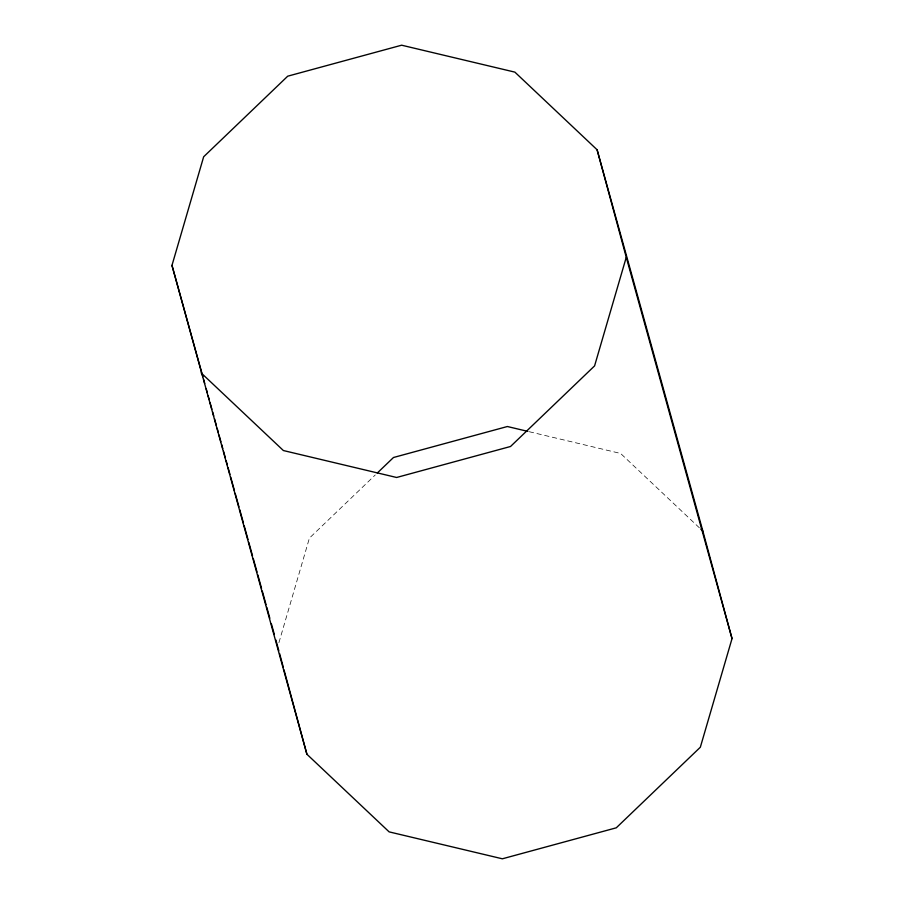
<?xml version="1.0" encoding="UTF-8"?>
<svg xmlns="http://www.w3.org/2000/svg" width="904" height="904" viewBox="0 0 904 904"><rect width="100%" height="100%" fill="white"/><g stroke="black" fill="none" stroke-linecap="round" stroke-linejoin="round"><path stroke-width="0.68" stroke-dasharray="4.52 3.39" d="M278.907 642.699L309.417 538.106L375.239 474.984M529.213 431.716L620.619 453.458L699.798 528.207"/><path stroke-width="1.36" d="M171.975 265.392L203.66 156.776L287.721 76.185L401.636 45.2L514.873 72.128L597.092 149.759L702.849 531.077L732.025 638.608L700.34 747.224L616.279 827.815L502.364 858.8L389.127 831.872L306.908 754.241L171.975 265.392L202.835 376.674M597.092 149.759L626.269 257.278L594.583 365.894L510.523 446.497L396.619 477.481L283.381 450.542L201.151 372.923M377.273 473.041L393.477 457.503L507.381 426.518L527.846 431.389M700.815 529.168L702.849 531.077M626.269 257.278L732.025 638.608M203.592 379.386L204.722 383.454M206.225 388.878L207.355 392.957M208.101 395.669L209.231 399.737M209.988 402.449L211.875 409.241M212.621 411.953L213.751 416.021M214.508 418.733L216.384 425.524M217.141 428.236L218.271 432.304M219.017 435.016L220.904 441.807M221.649 444.519L222.779 448.587M223.537 451.311L225.412 458.091M226.169 460.803L227.299 464.871M228.057 467.594L229.932 474.374M230.689 477.086L234.452 490.657M235.198 493.369L238.961 506.941M239.718 509.653L243.481 523.224M244.238 525.947L248.001 539.507M248.747 542.231L252.51 555.802M253.267 558.514L257.03 572.085M257.787 574.797L261.55 588.368M262.296 591.08L266.058 604.652M266.816 607.364L269.821 618.223M271.336 623.647L274.341 634.506M275.844 639.93L278.839 650.801M279.573 653.524L283.268 667.129M284.003 669.853L306.908 754.241"/></g></svg>
